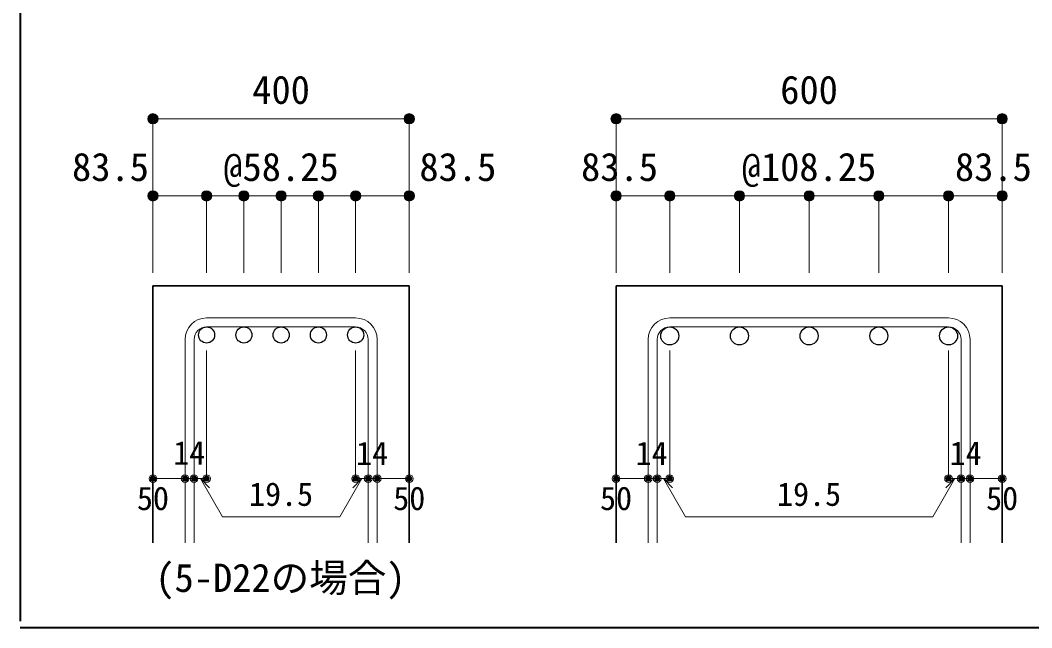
# Model space of a CAD drawing. Units: millimetres at full size, sheet at 1:20; details may follow other scales. Extents: x -3982 to 3969, y -2797 to 2801.
# Drawn here: x -3982 to -2407, y -2797 to -1851 of the extents above; entities that cross this region are included whole.
import ezdxf
from ezdxf.enums import TextEntityAlignment as Align

# ---------------------------------------------------------------- set-up
doc = ezdxf.new("R2010")
doc.units = ezdxf.units.MM
doc.header["$LTSCALE"] = 20
doc.header["$PDMODE"] = 32
doc.header["$PDSIZE"] = 12
for name, color, linetype, lineweight in [('6-1_躯体線', 2, 'Continuous', 35), ('6-5_梁主筋', 7, 'Continuous', 18), ('6-6_S.T.P.', 7, 'Continuous', 18), ('6-7_文字', 7, 'Continuous', 18), ('6-D_寸法', 4, 'Continuous', 9), ('F-0_枠', 6, 'Continuous', 40)]:
    doc.layers.add(name, color=color, linetype=linetype, lineweight=lineweight)
doc.styles.add('ＭＳ ゴシック', font='')
doc.styles.get('ＭＳ ゴシック').set_extended_font_data('MS Gothic')

msp = doc.modelspace()

# ---------------------------------------------------------------- linework, layer by layer
at = {"layer": '6-1_躯体線'}
for p, q in [((-3775.27, -2264.67), (-3775.27, -2664.67)), ((-3775.27, -2264.67), (-3376.28, -2264.67)), ((-3376.28, -2264.67), (-3376.28, -2664.67)), ((-3054.37, -2264.67), (-3054.37, -2664.67)), ((-3054.37, -2264.67), (-2453.37, -2264.67)), ((-2453.37, -2264.67), (-2453.37, -2664.67))]:
    msp.add_line(p, q, dxfattribs=at)
at = {"layer": '6-5_梁主筋', "color": 3, "lineweight": 25}
for centre, radius in [((-3691.77, -2341.17), 12.5), ((-3633.77, -2341.17), 12.5), ((-3575.77, -2341.17), 12.5), ((-3517.78, -2341.17), 12.5), ((-3459.78, -2341.17), 12.5), ((-2970.87, -2342.67), 14), ((-2862.37, -2342.67), 14), ((-2753.87, -2342.67), 14), ((-2645.37, -2342.67), 14), ((-2536.87, -2342.67), 14)]:
    msp.add_circle(centre, radius, dxfattribs=at)
at = {"layer": '6-6_S.T.P.'}
for p, q in [((-3459.78, -2314.67), (-3691.77, -2314.67)), ((-3459.78, -2328.67), (-3691.77, -2328.67)), ((-2536.87, -2314.67), (-2970.87, -2314.67)), ((-2536.87, -2328.67), (-2970.87, -2328.67)), ((-3725.27, -2348.17), (-3725.27, -2664.67)), ((-3711.27, -2348.17), (-3711.27, -2664.67)), ((-3440.28, -2348.17), (-3440.28, -2664.67)), ((-3426.28, -2348.17), (-3426.28, -2664.67)), ((-3004.37, -2348.17), (-3004.37, -2664.67)), ((-2990.37, -2348.17), (-2990.37, -2664.67)), ((-2517.37, -2348.17), (-2517.37, -2664.67)), ((-2503.37, -2348.17), (-2503.37, -2664.67))]:
    msp.add_line(p, q, dxfattribs=at)
for centre, radius, start, end in [((-3691.77, -2348.17), 33.5, 90, 180), ((-3691.77, -2348.17), 19.5, 90, 180), ((-3459.78, -2348.17), 33.5, 0, 90), ((-3459.78, -2348.17), 19.5, 0, 90), ((-2970.87, -2348.17), 33.5, 90, 180), ((-2970.87, -2348.17), 19.5, 90, 180), ((-2536.87, -2348.17), 33.5, 0, 90), ((-2536.87, -2348.17), 19.5, 0, 90)]:
    msp.add_arc(centre, radius, start, end, dxfattribs=at)
at = {"layer": '6-D_寸法'}
for p, q in [((-3775.27, -2004.67), (-3775.27, -2124.67)), ((-3775.27, -2004.67), (-3376.28, -2004.67)), ((-3376.28, -2004.67), (-3376.28, -2124.67)), ((-3054.37, -2004.67), (-3054.37, -2124.67)), ((-3054.37, -2004.67), (-2453.37, -2004.67)), ((-2453.37, -2004.67), (-2453.37, -2124.67)), ((-3775.27, -2124.67), (-3775.27, -2244.67)), ((-3691.77, -2124.67), (-3691.77, -2244.67)), ((-3633.77, -2124.67), (-3633.77, -2244.67)), ((-3633.77, -2124.67), (-3575.78, -2124.67)), ((-3575.78, -2124.67), (-3575.78, -2244.67)), ((-3575.78, -2124.67), (-3517.78, -2124.67)), ((-3517.78, -2124.67), (-3517.78, -2244.67)), ((-3517.78, -2124.67), (-3459.78, -2124.67)), ((-3459.78, -2124.67), (-3459.78, -2244.67)), ((-3459.78, -2124.67), (-3376.28, -2124.67)), ((-3376.28, -2124.67), (-3376.28, -2244.67)), ((-3054.37, -2124.67), (-3054.37, -2244.67)), ((-3054.37, -2124.67), (-2970.87, -2124.67)), ((-2970.87, -2124.67), (-2970.87, -2244.67)), ((-2970.87, -2124.67), (-2862.37, -2124.67)), ((-2862.37, -2124.67), (-2862.37, -2244.67)), ((-2862.37, -2124.67), (-2753.87, -2124.67)), ((-2753.87, -2124.67), (-2753.87, -2244.67)), ((-2753.87, -2124.67), (-2645.37, -2124.67)), ((-2645.37, -2124.67), (-2645.37, -2244.67)), ((-2645.37, -2124.67), (-2536.87, -2124.67)), ((-2536.87, -2124.67), (-2536.87, -2244.67)), ((-2536.87, -2124.67), (-2453.37, -2124.67)), ((-2453.37, -2124.67), (-2453.37, -2244.67)), ((-3691.77, -2564.67), (-3691.77, -2365.34)), ((-3459.78, -2564.67), (-3459.78, -2365.34)), ((-2970.87, -2564.67), (-2970.87, -2365.34)), ((-2536.87, -2564.67), (-2536.87, -2365.34)), ((-3775.27, -2564.67), (-3725.27, -2564.67)), ((-3725.27, -2564.67), (-3691.77, -2564.67)), ((-3701.52, -2564.67), (-3687.38, -2578.81)), ((-3701.52, -2564.67), (-3667.3, -2623.95)), ((-3450.03, -2564.67), (-3484.25, -2623.95)), ((-3450.03, -2564.67), (-3464.17, -2578.81)), ((-3459.78, -2564.67), (-3376.28, -2564.67)), ((-3440.28, -2564.67), (-3426.28, -2564.67)), ((-3054.37, -2564.67), (-3004.37, -2564.67)), ((-3004.37, -2564.67), (-2970.87, -2564.67)), ((-2980.62, -2564.67), (-2966.47, -2578.81)), ((-2980.62, -2564.67), (-2946.39, -2623.95)), ((-2527.12, -2564.67), (-2561.34, -2623.95)), ((-2527.12, -2564.67), (-2541.26, -2578.81)), ((-2536.87, -2564.67), (-2453.37, -2564.67)), ((-2517.37, -2564.67), (-2503.37, -2564.67)), ((-3667.3, -2623.95), (-3484.25, -2623.95)), ((-2946.39, -2623.95), (-2561.34, -2623.95))]:
    msp.add_line(p, q, dxfattribs=at)
msp.add_lwpolyline([(-3775.27, -2124.67), (-3691.77, -2124.67), (-3633.77, -2124.67)], dxfattribs=at)
for centre, radius in [((-3775.27, -2004.67), 8), ((-3775.27, -2004.67), 7.2), ((-3775.27, -2004.67), 6.4), ((-3775.27, -2004.67), 5.6), ((-3376.28, -2004.67), 8), ((-3376.28, -2004.67), 7.2), ((-3376.28, -2004.67), 6.4), ((-3376.28, -2004.67), 5.6), ((-3054.37, -2004.67), 8), ((-3054.37, -2004.67), 7.2), ((-3054.37, -2004.67), 6.4), ((-3054.37, -2004.67), 5.6), ((-2453.37, -2004.67), 8), ((-2453.37, -2004.67), 7.2), ((-2453.37, -2004.67), 6.4), ((-2453.37, -2004.67), 5.6), ((-3775.27, -2004.67), 4.8), ((-3775.27, -2004.67), 4), ((-3775.27, -2004.67), 3.2), ((-3775.27, -2004.67), 2.4), ((-3775.27, -2004.67), 1.6), ((-3775.27, -2004.67), 0.8), ((-3376.28, -2004.67), 4.8), ((-3376.28, -2004.67), 4), ((-3376.28, -2004.67), 3.2), ((-3376.28, -2004.67), 2.4), ((-3376.28, -2004.67), 1.6), ((-3376.28, -2004.67), 0.8), ((-3054.37, -2004.67), 4.8), ((-3054.37, -2004.67), 4), ((-3054.37, -2004.67), 3.2), ((-3054.37, -2004.67), 2.4), ((-3054.37, -2004.67), 1.6), ((-3054.37, -2004.67), 0.8), ((-2453.37, -2004.67), 4.8), ((-2453.37, -2004.67), 4), ((-2453.37, -2004.67), 3.2), ((-2453.37, -2004.67), 2.4), ((-2453.37, -2004.67), 1.6), ((-2453.37, -2004.67), 0.8), ((-3775.27, -2124.67), 8), ((-3775.27, -2124.67), 7.2), ((-3775.27, -2124.67), 6.4), ((-3775.27, -2124.67), 5.6), ((-3775.27, -2124.67), 4.8), ((-3775.27, -2124.67), 4), ((-3775.27, -2124.67), 3.2), ((-3775.27, -2124.67), 2.4), ((-3775.27, -2124.67), 1.6), ((-3775.27, -2124.67), 0.8), ((-3691.77, -2124.67), 8), ((-3691.77, -2124.67), 7.2), ((-3691.77, -2124.67), 6.4), ((-3691.77, -2124.67), 5.6), ((-3691.77, -2124.67), 4.8), ((-3691.77, -2124.67), 4), ((-3691.77, -2124.67), 3.2), ((-3691.77, -2124.67), 2.4), ((-3691.77, -2124.67), 1.6), ((-3691.77, -2124.67), 0.8), ((-3633.77, -2124.67), 8), ((-3633.77, -2124.67), 7.2), ((-3633.77, -2124.67), 6.4), ((-3633.77, -2124.67), 5.6), ((-3633.77, -2124.67), 4.8), ((-3633.77, -2124.67), 4), ((-3633.77, -2124.67), 3.2), ((-3633.77, -2124.67), 2.4), ((-3633.77, -2124.67), 1.6), ((-3633.77, -2124.67), 0.8), ((-3575.78, -2124.67), 8), ((-3575.78, -2124.67), 7.2), ((-3575.78, -2124.67), 6.4), ((-3575.78, -2124.67), 5.6), ((-3575.78, -2124.67), 4.8), ((-3575.78, -2124.67), 4), ((-3575.78, -2124.67), 3.2), ((-3575.78, -2124.67), 2.4), ((-3575.78, -2124.67), 1.6), ((-3575.78, -2124.67), 0.8), ((-3517.78, -2124.67), 8), ((-3517.78, -2124.67), 7.2), ((-3517.78, -2124.67), 6.4), ((-3517.78, -2124.67), 5.6), ((-3517.78, -2124.67), 4.8), ((-3517.78, -2124.67), 4), ((-3517.78, -2124.67), 3.2), ((-3517.78, -2124.67), 2.4), ((-3517.78, -2124.67), 1.6), ((-3517.78, -2124.67), 0.8), ((-3459.78, -2124.67), 8), ((-3459.78, -2124.67), 7.2), ((-3459.78, -2124.67), 6.4), ((-3459.78, -2124.67), 5.6), ((-3459.78, -2124.67), 4.8), ((-3459.78, -2124.67), 4), ((-3459.78, -2124.67), 3.2), ((-3459.78, -2124.67), 2.4), ((-3459.78, -2124.67), 1.6), ((-3459.78, -2124.67), 0.8), ((-3376.28, -2124.67), 8), ((-3376.28, -2124.67), 7.2), ((-3376.28, -2124.67), 6.4), ((-3376.28, -2124.67), 5.6), ((-3376.28, -2124.67), 4.8), ((-3376.28, -2124.67), 4), ((-3376.28, -2124.67), 3.2), ((-3376.28, -2124.67), 2.4), ((-3376.28, -2124.67), 1.6), ((-3376.28, -2124.67), 0.8), ((-3054.37, -2124.67), 8), ((-3054.37, -2124.67), 7.2), ((-3054.37, -2124.67), 6.4), ((-3054.37, -2124.67), 5.6), ((-3054.37, -2124.67), 4.8), ((-3054.37, -2124.67), 4), ((-3054.37, -2124.67), 3.2), ((-3054.37, -2124.67), 2.4), ((-3054.37, -2124.67), 1.6), ((-3054.37, -2124.67), 0.8), ((-2970.87, -2124.67), 8), ((-2970.87, -2124.67), 7.2), ((-2970.87, -2124.67), 6.4), ((-2970.87, -2124.67), 5.6), ((-2970.87, -2124.67), 4.8), ((-2970.87, -2124.67), 4), ((-2970.87, -2124.67), 3.2), ((-2970.87, -2124.67), 2.4), ((-2970.87, -2124.67), 1.6), ((-2970.87, -2124.67), 0.8), ((-2862.37, -2124.67), 8), ((-2862.37, -2124.67), 7.2), ((-2862.37, -2124.67), 6.4), ((-2862.37, -2124.67), 5.6), ((-2862.37, -2124.67), 4.8), ((-2862.37, -2124.67), 4), ((-2862.37, -2124.67), 3.2), ((-2862.37, -2124.67), 2.4), ((-2862.37, -2124.67), 1.6), ((-2862.37, -2124.67), 0.8), ((-2753.87, -2124.67), 8), ((-2753.87, -2124.67), 7.2), ((-2753.87, -2124.67), 6.4), ((-2753.87, -2124.67), 5.6), ((-2753.87, -2124.67), 4.8), ((-2753.87, -2124.67), 4), ((-2753.87, -2124.67), 3.2), ((-2753.87, -2124.67), 2.4), ((-2753.87, -2124.67), 1.6), ((-2753.87, -2124.67), 0.8), ((-2645.37, -2124.67), 8), ((-2645.37, -2124.67), 7.2), ((-2645.37, -2124.67), 6.4), ((-2645.37, -2124.67), 5.6), ((-2645.37, -2124.67), 4.8), ((-2645.37, -2124.67), 4), ((-2645.37, -2124.67), 3.2), ((-2645.37, -2124.67), 2.4), ((-2645.37, -2124.67), 1.6), ((-2645.37, -2124.67), 0.8), ((-2536.87, -2124.67), 8), ((-2536.87, -2124.67), 7.2), ((-2536.87, -2124.67), 6.4), ((-2536.87, -2124.67), 5.6), ((-2536.87, -2124.67), 4.8), ((-2536.87, -2124.67), 4), ((-2536.87, -2124.67), 3.2), ((-2536.87, -2124.67), 2.4), ((-2536.87, -2124.67), 1.6), ((-2536.87, -2124.67), 0.8), ((-2453.37, -2124.67), 8), ((-2453.37, -2124.67), 7.2), ((-2453.37, -2124.67), 6.4), ((-2453.37, -2124.67), 5.6), ((-2453.37, -2124.67), 4.8), ((-2453.37, -2124.67), 4), ((-2453.37, -2124.67), 3.2), ((-2453.37, -2124.67), 2.4), ((-2453.37, -2124.67), 1.6), ((-2453.37, -2124.67), 0.8), ((-3775.27, -2564.67), 4), ((-3775.27, -2564.67), 3.6), ((-3775.27, -2564.67), 3.2), ((-3775.27, -2564.67), 2.8), ((-3775.27, -2564.67), 2.4), ((-3775.27, -2564.67), 2), ((-3775.27, -2564.67), 1.6), ((-3775.27, -2564.67), 1.2), ((-3775.27, -2564.67), 0.8), ((-3775.27, -2564.67), 0.4), ((-3725.27, -2564.67), 4), ((-3725.27, -2564.67), 3.6), ((-3725.27, -2564.67), 3.2), ((-3725.27, -2564.67), 2.8), ((-3725.27, -2564.67), 2.4), ((-3725.27, -2564.67), 2), ((-3725.27, -2564.67), 1.6), ((-3725.27, -2564.67), 1.2), ((-3725.27, -2564.67), 0.8), ((-3725.27, -2564.67), 0.4), ((-3711.27, -2564.67), 4), ((-3711.27, -2564.67), 3.6), ((-3711.27, -2564.67), 3.2), ((-3711.27, -2564.67), 2.8), ((-3711.27, -2564.67), 2.4), ((-3711.27, -2564.67), 2), ((-3711.27, -2564.67), 1.6), ((-3711.27, -2564.67), 1.2), ((-3711.27, -2564.67), 0.8), ((-3711.27, -2564.67), 0.4), ((-3691.77, -2564.67), 4), ((-3691.77, -2564.67), 3.6), ((-3691.77, -2564.67), 3.2), ((-3691.77, -2564.67), 2.8), ((-3691.77, -2564.67), 2.4), ((-3691.77, -2564.67), 2), ((-3691.77, -2564.67), 1.6), ((-3691.77, -2564.67), 1.2), ((-3691.77, -2564.67), 0.8), ((-3691.77, -2564.67), 0.4), ((-3459.78, -2564.67), 4), ((-3459.78, -2564.67), 3.6), ((-3459.78, -2564.67), 3.2), ((-3459.78, -2564.67), 2.8), ((-3459.78, -2564.67), 2.4), ((-3459.78, -2564.67), 2), ((-3459.78, -2564.67), 1.6), ((-3459.78, -2564.67), 1.2), ((-3459.78, -2564.67), 0.8), ((-3459.78, -2564.67), 0.4), ((-3440.28, -2564.67), 4), ((-3440.28, -2564.67), 3.6), ((-3440.28, -2564.67), 3.2), ((-3440.28, -2564.67), 2.8), ((-3440.28, -2564.67), 2.4), ((-3440.28, -2564.67), 2), ((-3440.28, -2564.67), 1.6), ((-3440.28, -2564.67), 1.2), ((-3440.28, -2564.67), 0.8), ((-3440.28, -2564.67), 0.4), ((-3426.28, -2564.67), 4), ((-3426.28, -2564.67), 3.6), ((-3426.28, -2564.67), 3.2), ((-3426.28, -2564.67), 2.8), ((-3426.28, -2564.67), 2.4), ((-3426.28, -2564.67), 2), ((-3426.28, -2564.67), 1.6), ((-3426.28, -2564.67), 1.2), ((-3426.28, -2564.67), 0.8), ((-3426.28, -2564.67), 0.4), ((-3376.28, -2564.67), 4), ((-3376.28, -2564.67), 3.6), ((-3376.28, -2564.67), 3.2), ((-3376.28, -2564.67), 2.8), ((-3376.28, -2564.67), 2.4), ((-3376.28, -2564.67), 2), ((-3376.28, -2564.67), 1.6), ((-3376.28, -2564.67), 1.2), ((-3376.28, -2564.67), 0.8), ((-3376.28, -2564.67), 0.4), ((-3054.37, -2564.67), 4), ((-3054.37, -2564.67), 3.6), ((-3054.37, -2564.67), 3.2), ((-3054.37, -2564.67), 2.8), ((-3054.37, -2564.67), 2.4), ((-3054.37, -2564.67), 2), ((-3054.37, -2564.67), 1.6), ((-3054.37, -2564.67), 1.2), ((-3054.37, -2564.67), 0.8), ((-3054.37, -2564.67), 0.4), ((-3004.37, -2564.67), 4), ((-3004.37, -2564.67), 3.6), ((-3004.37, -2564.67), 3.2), ((-3004.37, -2564.67), 2.8), ((-3004.37, -2564.67), 2.4), ((-3004.37, -2564.67), 2), ((-3004.37, -2564.67), 1.6), ((-3004.37, -2564.67), 1.2), ((-3004.37, -2564.67), 0.8), ((-3004.37, -2564.67), 0.4), ((-2990.37, -2564.67), 4), ((-2990.37, -2564.67), 3.6), ((-2990.37, -2564.67), 3.2), ((-2990.37, -2564.67), 2.8), ((-2990.37, -2564.67), 2.4), ((-2990.37, -2564.67), 2), ((-2990.37, -2564.67), 1.6), ((-2990.37, -2564.67), 1.2), ((-2990.37, -2564.67), 0.8), ((-2990.37, -2564.67), 0.4), ((-2970.87, -2564.67), 4), ((-2970.87, -2564.67), 3.6), ((-2970.87, -2564.67), 3.2), ((-2970.87, -2564.67), 2.8), ((-2970.87, -2564.67), 2.4), ((-2970.87, -2564.67), 2), ((-2970.87, -2564.67), 1.6), ((-2970.87, -2564.67), 1.2), ((-2970.87, -2564.67), 0.8), ((-2970.87, -2564.67), 0.4), ((-2536.87, -2564.67), 4), ((-2536.87, -2564.67), 3.6), ((-2536.87, -2564.67), 3.2), ((-2536.87, -2564.67), 2.8), ((-2536.87, -2564.67), 2.4), ((-2536.87, -2564.67), 2), ((-2536.87, -2564.67), 1.6), ((-2536.87, -2564.67), 1.2), ((-2536.87, -2564.67), 0.8), ((-2536.87, -2564.67), 0.4), ((-2517.37, -2564.67), 4), ((-2517.37, -2564.67), 3.6), ((-2517.37, -2564.67), 3.2), ((-2517.37, -2564.67), 2.8), ((-2517.37, -2564.67), 2.4), ((-2517.37, -2564.67), 2), ((-2517.37, -2564.67), 1.6), ((-2517.37, -2564.67), 1.2), ((-2517.37, -2564.67), 0.8), ((-2517.37, -2564.67), 0.4), ((-2503.37, -2564.67), 4), ((-2503.37, -2564.67), 3.6), ((-2503.37, -2564.67), 3.2), ((-2503.37, -2564.67), 2.8), ((-2503.37, -2564.67), 2.4), ((-2503.37, -2564.67), 2), ((-2503.37, -2564.67), 1.6), ((-2503.37, -2564.67), 1.2), ((-2503.37, -2564.67), 0.8), ((-2503.37, -2564.67), 0.4), ((-2453.37, -2564.67), 4), ((-2453.37, -2564.67), 3.6), ((-2453.37, -2564.67), 3.2), ((-2453.37, -2564.67), 2.8), ((-2453.37, -2564.67), 2.4), ((-2453.37, -2564.67), 2), ((-2453.37, -2564.67), 1.6), ((-2453.37, -2564.67), 1.2), ((-2453.37, -2564.67), 0.8), ((-2453.37, -2564.67), 0.4)]:
    msp.add_circle(centre, radius, dxfattribs=at)
at = {"layer": '6-D_寸法', "color": 7}
for p in [(-3775.27, -2004.67), (-3376.28, -2004.67), (-3054.37, -2004.67), (-2453.37, -2004.67), (-3775.27, -2124.67), (-3691.77, -2124.67), (-3633.77, -2124.67), (-3575.78, -2124.67), (-3517.78, -2124.67), (-3459.78, -2124.67), (-3376.28, -2124.67), (-3054.37, -2124.67), (-2970.87, -2124.67), (-2862.37, -2124.67), (-2753.87, -2124.67), (-2645.37, -2124.67), (-2536.87, -2124.67), (-2453.37, -2124.67), (-3775.27, -2564.67), (-3725.27, -2564.67), (-3711.27, -2564.67), (-3691.77, -2564.67), (-3459.78, -2564.67), (-3440.28, -2564.67), (-3426.28, -2564.67), (-3376.28, -2564.67), (-3054.37, -2564.67), (-3004.37, -2564.67), (-2990.37, -2564.67), (-2970.87, -2564.67), (-2536.87, -2564.67), (-2517.37, -2564.67), (-2503.37, -2564.67), (-2453.37, -2564.67)]:
    msp.add_point(p, dxfattribs=at)
at = {"layer": 'F-0_枠'}
for p, q in [((-3981.92, 2800.77), (-3981.92, -2786.81)), ((3969.4, -2796.83), (-3981.92, -2796.83))]:
    msp.add_line(p, q, dxfattribs=at)

# ---------------------------------------------------------------- texts
at = {"layer": '6-7_文字', "style": 'ＭＳ ゴシック'}
msp.add_text('(5-D22の場合)', height=43.99, dxfattribs=at).set_placement((-3771.64, -2754.27), align=Align.BOTTOM_LEFT)
at = {"layer": '6-D_寸法', "style": 'ＭＳ ゴシック'}
for s, height, p in [('400', 43.99, (-3620.77, -1994.67)), ('600', 43.99, (-2798.87, -1994.67)), ('83.5', 43.99, (-3901.29, -2114.67)), ('@58.25', 43.99, (-3665.78, -2114.67)), ('83.5', 43.99, (-3360.52, -2114.67)), ('83.5', 43.99, (-3108.87, -2114.67)), ('@108.25', 43.99, (-2858.87, -2114.67)), ('83.5', 43.99, (-2526.87, -2114.67)), ('14', 36.66, (-3743.84, -2553.99)), ('14', 36.66, (-3459.19, -2554.7)), ('14', 36.66, (-3024.03, -2554.64)), ('14', 36.66, (-2535.23, -2554.51)), ('50', 36.66, (-3800.27, -2624.67)), ('19.5', 36.66, (-3625.77, -2618.14)), ('50', 36.66, (-3401.28, -2624.67)), ('50', 36.66, (-3079.37, -2624.67)), ('19.5', 36.66, (-2803.87, -2618.14)), ('50', 36.66, (-2478.37, -2624.67))]:
    msp.add_text(s, height=height, dxfattribs=at).set_placement(p, align=Align.BOTTOM_LEFT)

doc.saveas('drawing.dxf')
